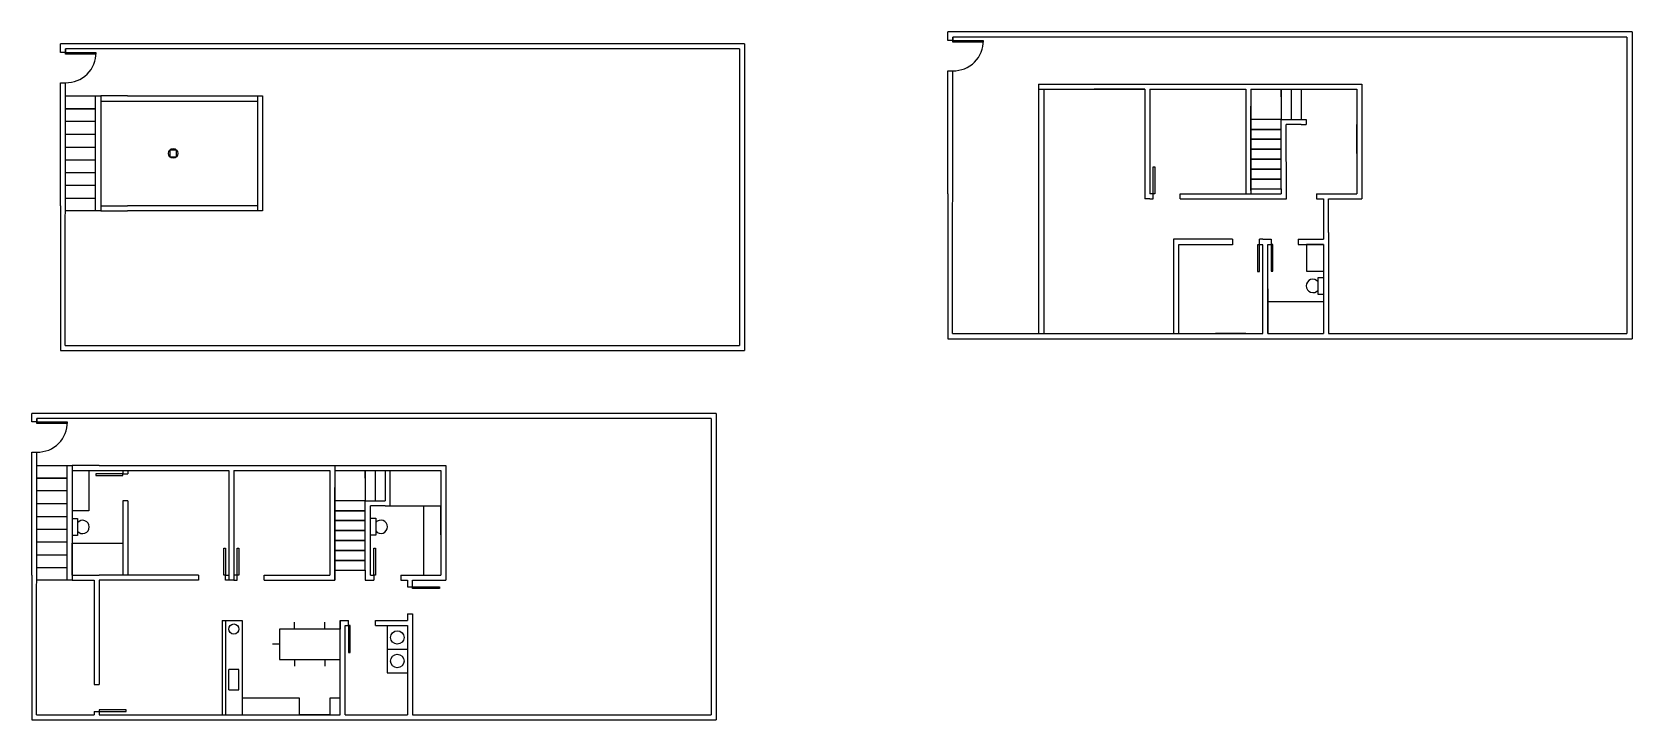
# Model space of a CAD drawing. Header units: millimetres. Extents: x 2624.2 to 2671.6, y 1689.8 to 1710.2.
import ezdxf

# ---------------------------------------------------------------- set-up
doc = ezdxf.new("R2010")
doc.units = ezdxf.units.MM

msp = doc.modelspace()

# ---------------------------------------------------------------- linework, layer by layer
for p, q in [((2625.003, 1709.637), (2625.003, 1709.887)), ((2645.303, 1709.887), (2625.003, 1709.887)), ((2645.303, 1709.887), (2645.303, 1700.785)), ((2651.336, 1709.992), (2651.336, 1710.242)), ((2671.636, 1710.242), (2651.336, 1710.242)), ((2651.483, 1709.992), (2651.336, 1709.992)), ((2651.483, 1709.992), (2651.483, 1710.092)), ((2671.486, 1710.092), (2651.483, 1710.092)), ((2651.483, 1710.092), (2651.483, 1709.992)), ((2651.483, 1709.992), (2652.383, 1709.992)), ((2651.483, 1709.942), (2651.483, 1709.992)), ((2652.383, 1709.942), (2651.483, 1709.942)), ((2652.383, 1709.992), (2652.383, 1709.942)), ((2671.486, 1710.092), (2671.486, 1701.289)), ((2671.636, 1710.242), (2671.636, 1701.139)), ((2625.15, 1709.637), (2625.003, 1709.637)), ((2625.15, 1709.637), (2625.15, 1709.737)), ((2645.153, 1709.737), (2625.15, 1709.737)), ((2625.15, 1709.737), (2625.15, 1709.637)), ((2625.15, 1709.637), (2626.05, 1709.637)), ((2625.15, 1709.587), (2625.15, 1709.637)), ((2626.05, 1709.587), (2625.15, 1709.587)), ((2626.05, 1709.637), (2626.05, 1709.587)), ((2645.153, 1709.737), (2645.153, 1700.935)), ((2651.336, 1705.439), (2651.336, 1709.092)), ((2651.336, 1709.092), (2651.482, 1709.091)), ((2651.471, 1701.289), (2651.482, 1709.091)), ((2625.003, 1705.085), (2625.003, 1708.737)), ((2625.003, 1708.737), (2625.149, 1708.737)), ((2625.139, 1700.935), (2625.149, 1708.737)), ((2654.027, 1708.697), (2657.327, 1708.697)), ((2654.027, 1708.697), (2654.027, 1706.389)), ((2654.027, 1708.547), (2657.177, 1708.547)), ((2654.177, 1708.547), (2654.177, 1701.289)), ((2657.177, 1708.547), (2655.677, 1708.547)), ((2657.177, 1708.547), (2657.177, 1705.289)), ((2657.327, 1708.697), (2660.327, 1708.697)), ((2657.327, 1708.547), (2657.327, 1705.439)), ((2657.327, 1708.547), (2660.177, 1708.547)), ((2660.177, 1708.547), (2660.177, 1705.439)), ((2660.327, 1708.697), (2663.617, 1708.697)), ((2660.327, 1708.547), (2660.327, 1705.439)), ((2660.327, 1708.547), (2663.467, 1708.547)), ((2661.227, 1708.318), (2661.227, 1708.547)), ((2661.227, 1708.547), (2661.227, 1707.647)), ((2661.522, 1708.547), (2661.522, 1707.647)), ((2661.817, 1708.547), (2661.817, 1707.647)), ((2663.467, 1708.547), (2663.467, 1705.436)), ((2663.617, 1708.697), (2663.617, 1705.289)), ((2625.144, 1708.343), (2626.194, 1708.343)), ((2626.044, 1707.965), (2625.144, 1707.965)), ((2625.145, 1707.965), (2626.044, 1707.964)), ((2626.044, 1704.935), (2626.044, 1708.343)), ((2626.194, 1708.343), (2626.194, 1704.935)), ((2626.994, 1708.343), (2626.194, 1708.343)), ((2626.194, 1708.193), (2630.844, 1708.193)), ((2626.994, 1708.343), (2630.994, 1708.343)), ((2630.844, 1708.343), (2630.844, 1704.935)), ((2630.994, 1708.343), (2630.994, 1704.935)), ((2660.327, 1707.789), (2660.327, 1708.039)), ((2626.044, 1707.586), (2625.145, 1707.586)), ((2654.027, 1707.647), (2654.027, 1701.289)), ((2660.327, 1707.539), (2660.327, 1707.789)), ((2660.327, 1707.289), (2660.327, 1707.539)), ((2661.227, 1707.647), (2661.817, 1707.647)), ((2661.379, 1705.289), (2661.377, 1707.497)), ((2661.817, 1707.497), (2661.377, 1707.497)), ((2661.817, 1707.647), (2661.971, 1707.647)), ((2661.817, 1707.497), (2661.967, 1707.497)), ((2661.971, 1707.647), (2661.971, 1707.497)), ((2663.467, 1706.639), (2663.467, 1707.497)), ((2625.144, 1707.207), (2626.044, 1707.207)), ((2654.027, 1707.018), (2654.027, 1706.768)), ((2660.327, 1707.039), (2660.327, 1707.289)), ((2660.327, 1706.789), (2660.327, 1707.039)), ((2625.144, 1706.828), (2626.044, 1706.828)), ((2628.444, 1706.739), (2628.244, 1706.739)), ((2628.244, 1706.739), (2628.244, 1706.639)), ((2628.244, 1706.639), (2628.244, 1706.539)), ((2628.244, 1706.539), (2628.444, 1706.539)), ((2628.444, 1706.539), (2628.444, 1706.739)), ((2660.327, 1706.539), (2660.327, 1706.789)), ((2660.327, 1706.289), (2660.327, 1706.539)), ((2625.144, 1706.45), (2626.044, 1706.45)), ((2625.144, 1706.071), (2626.044, 1706.071)), ((2657.427, 1705.439), (2657.427, 1706.239)), ((2657.427, 1706.239), (2657.477, 1706.239)), ((2657.477, 1706.239), (2657.477, 1705.439)), ((2660.327, 1706.039), (2660.327, 1706.289)), ((2660.327, 1705.789), (2660.327, 1706.039)), ((2625.144, 1705.692), (2626.044, 1705.692)), ((2660.327, 1705.539), (2660.327, 1705.789)), ((2661.227, 1705.582), (2661.227, 1705.436)), ((2625.003, 1705.085), (2625.003, 1700.785)), ((2625.144, 1705.314), (2626.044, 1705.314)), ((2626.194, 1705.085), (2626.844, 1705.085)), ((2626.844, 1705.085), (2626.994, 1705.085)), ((2630.844, 1705.085), (2626.994, 1705.085)), ((2651.336, 1705.439), (2651.336, 1701.139)), ((2657.327, 1705.289), (2657.177, 1705.289)), ((2657.427, 1705.439), (2657.327, 1705.439)), ((2657.327, 1705.289), (2657.427, 1705.289)), ((2657.427, 1705.289), (2657.427, 1705.439)), ((2657.477, 1705.439), (2657.427, 1705.439)), ((2658.227, 1705.289), (2658.227, 1705.439)), ((2658.227, 1705.439), (2660.177, 1705.439)), ((2658.227, 1705.289), (2660.327, 1705.289)), ((2660.177, 1705.439), (2661.227, 1705.436)), ((2660.327, 1705.289), (2661.379, 1705.289)), ((2662.277, 1705.436), (2662.277, 1705.289)), ((2662.277, 1705.436), (2662.967, 1705.436)), ((2662.277, 1705.289), (2662.477, 1705.289)), ((2662.277, 1705.289), (2662.477, 1705.289)), ((2662.427, 1705.289), (2662.427, 1705.289)), ((2662.477, 1705.289), (2662.477, 1704.289)), ((2662.627, 1705.289), (2663.617, 1705.289)), ((2662.627, 1704.289), (2662.627, 1705.289)), ((2662.967, 1705.436), (2663.467, 1705.436)), ((2626.044, 1704.935), (2625.144, 1704.936)), ((2626.194, 1704.935), (2626.044, 1704.935)), ((2626.194, 1704.935), (2626.844, 1704.935)), ((2626.844, 1704.935), (2626.994, 1704.935)), ((2630.994, 1704.935), (2626.994, 1704.935)), ((2658.027, 1704.089), (2658.027, 1701.289)), ((2659.777, 1704.089), (2658.027, 1704.089)), ((2659.777, 1704.089), (2659.777, 1703.929)), ((2660.677, 1704.089), (2660.577, 1704.089)), ((2660.577, 1703.929), (2660.577, 1704.089)), ((2660.677, 1704.089), (2660.927, 1704.089)), ((2660.927, 1704.089), (2660.927, 1703.939)), ((2661.727, 1704.089), (2662.477, 1704.089)), ((2661.727, 1704.089), (2661.727, 1703.939)), ((2662.477, 1704.289), (2662.477, 1704.089)), ((2662.627, 1704.289), (2662.627, 1704.089)), ((2662.627, 1704.089), (2662.627, 1701.289)), ((2658.177, 1703.929), (2658.177, 1701.289)), ((2659.777, 1703.929), (2658.177, 1703.929)), ((2660.527, 1703.929), (2660.527, 1703.129)), ((2660.577, 1703.929), (2660.527, 1703.929)), ((2660.677, 1703.929), (2660.577, 1703.929)), ((2660.577, 1703.129), (2660.577, 1703.929)), ((2660.677, 1701.289), (2660.677, 1703.929)), ((2660.827, 1701.289), (2660.827, 1703.939)), ((2660.827, 1703.939), (2660.927, 1703.939)), ((2660.827, 1702.614), (2660.827, 1703.939)), ((2660.927, 1703.939), (2660.927, 1703.139)), ((2660.977, 1703.939), (2660.927, 1703.939)), ((2660.977, 1703.139), (2660.977, 1703.939)), ((2661.727, 1703.939), (2662.477, 1703.939)), ((2662.477, 1703.939), (2661.977, 1703.939)), ((2661.977, 1703.939), (2661.977, 1703.139)), ((2662.477, 1703.939), (2662.477, 1701.289)), ((2660.927, 1703.139), (2660.977, 1703.139)), ((2661.977, 1703.139), (2662.477, 1703.139)), ((2660.527, 1703.129), (2660.577, 1703.129)), ((2662.319, 1702.454), (2662.319, 1702.954)), ((2662.319, 1702.954), (2662.477, 1702.954)), ((2660.827, 1702.614), (2660.827, 1701.289)), ((2660.827, 1702.239), (2662.477, 1702.239)), ((2662.477, 1702.454), (2662.319, 1702.454)), ((2651.471, 1701.289), (2653.327, 1701.289)), ((2653.327, 1701.289), (2660.477, 1701.289)), ((2657.477, 1701.289), (2660.477, 1701.289)), ((2660.177, 1701.289), (2659.277, 1701.289)), ((2660.477, 1701.289), (2660.677, 1701.289)), ((2660.827, 1701.289), (2662.477, 1701.289)), ((2662.627, 1701.289), (2671.486, 1701.289)), ((2625.003, 1700.785), (2645.303, 1700.785)), ((2625.139, 1700.935), (2645.153, 1700.935)), ((2651.336, 1701.139), (2671.636, 1701.139)), ((2624.155, 1698.673), (2624.155, 1698.923)), ((2644.455, 1698.923), (2624.155, 1698.923)), ((2644.455, 1698.923), (2644.455, 1689.821)), ((2624.302, 1698.673), (2624.155, 1698.673)), ((2624.302, 1698.673), (2624.302, 1698.773)), ((2644.305, 1698.773), (2624.302, 1698.773)), ((2624.302, 1698.773), (2624.302, 1698.673)), ((2624.302, 1698.673), (2625.202, 1698.673)), ((2624.302, 1698.623), (2624.302, 1698.673)), ((2625.202, 1698.623), (2624.302, 1698.623)), ((2625.202, 1698.673), (2625.202, 1698.623)), ((2644.305, 1698.773), (2644.305, 1689.971)), ((2624.155, 1694.121), (2624.155, 1697.773)), ((2624.155, 1697.773), (2624.301, 1697.773)), ((2624.291, 1689.971), (2624.301, 1697.773)), ((2624.296, 1697.379), (2625.346, 1697.379)), ((2625.196, 1697.001), (2624.296, 1697.001)), ((2624.297, 1697.001), (2625.196, 1697)), ((2625.196, 1693.971), (2625.196, 1697.379)), ((2625.346, 1697.379), (2625.346, 1693.971)), ((2626.146, 1697.379), (2625.346, 1697.379)), ((2625.346, 1697.229), (2629.996, 1697.229)), ((2625.346, 1697.229), (2625.846, 1697.229)), ((2625.846, 1697.229), (2625.846, 1696.029)), ((2626.846, 1697.129), (2626.046, 1697.129)), ((2626.046, 1697.129), (2626.046, 1697.079)), ((2626.046, 1697.079), (2626.846, 1697.079)), ((2626.146, 1697.379), (2630.146, 1697.379)), ((2626.846, 1697.229), (2626.846, 1697.129)), ((2626.846, 1697.229), (2626.846, 1697.129)), ((2626.846, 1697.129), (2626.996, 1697.129)), ((2626.846, 1697.079), (2626.846, 1697.129)), ((2626.996, 1697.229), (2626.996, 1697.129)), ((2629.996, 1697.229), (2629.996, 1693.971)), ((2630.146, 1697.379), (2633.146, 1697.379)), ((2630.146, 1697.229), (2630.146, 1693.971)), ((2630.146, 1697.229), (2632.996, 1697.229)), ((2632.996, 1697.229), (2632.996, 1694.121)), ((2633.146, 1697.379), (2633.146, 1693.971)), ((2633.146, 1697.379), (2636.436, 1697.379)), ((2633.146, 1697.229), (2636.286, 1697.229)), ((2634.046, 1697), (2634.046, 1697.229)), ((2634.046, 1697.229), (2634.046, 1696.329)), ((2634.341, 1697.229), (2634.341, 1696.329)), ((2634.636, 1697.229), (2634.636, 1696.329)), ((2634.786, 1696.179), (2634.786, 1697.229)), ((2636.286, 1697.229), (2636.286, 1694.118)), ((2636.436, 1697.379), (2636.436, 1693.971)), ((2625.196, 1696.622), (2624.297, 1696.622)), ((2633.146, 1696.471), (2633.146, 1696.721)), ((2624.296, 1696.243), (2625.196, 1696.243)), ((2625.846, 1696.029), (2625.346, 1696.029)), ((2625.346, 1696.029), (2625.346, 1695.829)), ((2625.346, 1696.029), (2625.346, 1695.071)), ((2626.996, 1696.329), (2626.846, 1696.329)), ((2626.846, 1696.329), (2626.846, 1694.121)), ((2626.846, 1696.329), (2626.846, 1695.071)), ((2626.846, 1696.329), (2626.846, 1696.129)), ((2626.996, 1696.329), (2626.996, 1694.121)), ((2633.146, 1696.221), (2633.146, 1696.471)), ((2633.146, 1695.971), (2633.146, 1696.221)), ((2634.046, 1696.329), (2634.636, 1696.329)), ((2634.196, 1694.118), (2634.196, 1696.179)), ((2634.636, 1696.179), (2634.196, 1696.179)), ((2634.636, 1696.179), (2634.786, 1696.179)), ((2634.786, 1696.179), (2636.286, 1696.179)), ((2635.786, 1694.118), (2635.786, 1696.179)), ((2636.286, 1695.321), (2636.286, 1696.179)), ((2624.296, 1695.864), (2625.196, 1695.864)), ((2625.346, 1695.8), (2625.504, 1695.8)), ((2625.504, 1695.8), (2625.504, 1695.3)), ((2626.846, 1695.7), (2626.846, 1695.45)), ((2633.146, 1695.721), (2633.146, 1695.971)), ((2633.146, 1695.471), (2633.146, 1695.721)), ((2634.196, 1695.807), (2634.354, 1695.807)), ((2634.354, 1695.807), (2634.354, 1695.307)), ((2624.296, 1695.486), (2625.196, 1695.486)), ((2624.296, 1695.107), (2625.196, 1695.107)), ((2625.504, 1695.3), (2625.346, 1695.3)), ((2625.346, 1694.121), (2625.346, 1695.071)), ((2625.346, 1695.071), (2626.846, 1695.071)), ((2633.146, 1695.221), (2633.146, 1695.471)), ((2633.146, 1694.971), (2633.146, 1695.221)), ((2634.354, 1695.307), (2634.196, 1695.307)), ((2624.296, 1694.728), (2625.196, 1694.728)), ((2629.846, 1694.121), (2629.846, 1694.921)), ((2629.846, 1694.921), (2629.896, 1694.921)), ((2629.896, 1694.921), (2629.896, 1694.121)), ((2630.246, 1694.121), (2630.246, 1694.921)), ((2630.246, 1694.921), (2630.296, 1694.921)), ((2630.296, 1694.921), (2630.296, 1694.121)), ((2633.146, 1694.721), (2633.146, 1694.971)), ((2633.146, 1694.471), (2633.146, 1694.721)), ((2634.296, 1694.118), (2634.296, 1694.918)), ((2634.296, 1694.918), (2634.346, 1694.918)), ((2634.346, 1694.918), (2634.346, 1694.118)), ((2624.155, 1694.121), (2624.155, 1689.821)), ((2624.296, 1694.35), (2625.196, 1694.35)), ((2625.346, 1694.121), (2625.996, 1694.121)), ((2625.996, 1694.121), (2626.146, 1694.121)), ((2629.096, 1694.121), (2626.146, 1694.121)), ((2629.096, 1694.121), (2629.096, 1693.971)), ((2629.896, 1694.121), (2629.846, 1694.121)), ((2629.896, 1693.971), (2629.896, 1694.121)), ((2629.896, 1694.121), (2629.996, 1694.121)), ((2630.246, 1694.121), (2630.146, 1694.121)), ((2630.246, 1693.971), (2630.246, 1694.121)), ((2630.296, 1694.121), (2630.246, 1694.121)), ((2631.046, 1693.971), (2631.046, 1694.121)), ((2631.046, 1694.121), (2632.996, 1694.121)), ((2633.146, 1694.221), (2633.146, 1694.471)), ((2633.146, 1693.971), (2633.146, 1694.221)), ((2634.046, 1694.264), (2634.046, 1693.971)), ((2634.196, 1694.118), (2634.296, 1694.118)), ((2634.296, 1694.118), (2634.296, 1693.971)), ((2634.346, 1694.118), (2634.296, 1694.118)), ((2635.096, 1694.118), (2635.096, 1693.971)), ((2635.096, 1694.118), (2635.786, 1694.118)), ((2635.786, 1694.118), (2636.286, 1694.118)), ((2625.196, 1693.971), (2624.296, 1693.972)), ((2625.346, 1693.971), (2625.196, 1693.971)), ((2625.346, 1693.971), (2625.996, 1693.971)), ((2625.996, 1693.972), (2625.996, 1692.507)), ((2625.996, 1693.971), (2625.996, 1690.87)), ((2626.146, 1693.971), (2626.146, 1690.87)), ((2629.096, 1693.971), (2626.146, 1693.971)), ((2629.996, 1693.971), (2629.896, 1693.971)), ((2630.146, 1693.971), (2629.996, 1693.971)), ((2630.146, 1693.971), (2630.246, 1693.971)), ((2631.046, 1693.971), (2633.146, 1693.971)), ((2634.046, 1693.971), (2634.296, 1693.971)), ((2635.096, 1693.971), (2635.296, 1693.971)), ((2635.096, 1693.971), (2635.296, 1693.971)), ((2635.246, 1693.971), (2635.246, 1693.971)), ((2635.296, 1693.971), (2635.296, 1693.771)), ((2635.296, 1693.771), (2635.446, 1693.771)), ((2635.446, 1693.771), (2635.446, 1693.971)), ((2635.446, 1693.971), (2636.436, 1693.971)), ((2635.446, 1693.771), (2636.246, 1693.771)), ((2635.446, 1693.721), (2635.446, 1693.771)), ((2636.246, 1693.721), (2635.446, 1693.721)), ((2636.246, 1693.771), (2636.246, 1693.721)), ((2629.796, 1692.771), (2629.796, 1689.97)), ((2629.796, 1692.771), (2630.296, 1692.771)), ((2629.896, 1692.771), (2629.896, 1689.971)), ((2629.896, 1692.771), (2630.396, 1692.771)), ((2630.296, 1692.771), (2630.396, 1692.771)), ((2630.396, 1692.771), (2630.396, 1690.471)), ((2631.946, 1692.521), (2631.946, 1692.721)), ((2632.846, 1692.521), (2632.846, 1692.721)), ((2633.296, 1689.971), (2633.296, 1692.771)), ((2633.296, 1692.771), (2633.546, 1692.771)), ((2633.296, 1692.771), (2633.296, 1692.521)), ((2633.546, 1692.621), (2633.546, 1692.771)), ((2634.346, 1692.771), (2635.296, 1692.771)), ((2634.346, 1692.621), (2634.346, 1692.771)), ((2635.296, 1692.971), (2635.446, 1692.971)), ((2635.296, 1692.971), (2635.296, 1692.771)), ((2635.446, 1692.971), (2635.446, 1692.771)), ((2635.446, 1692.771), (2635.446, 1689.971)), ((2633.296, 1692.521), (2631.496, 1692.521)), ((2631.496, 1692.521), (2631.496, 1691.621)), ((2633.446, 1689.971), (2633.446, 1692.621)), ((2633.446, 1692.621), (2633.546, 1692.621)), ((2633.546, 1692.621), (2633.546, 1691.821)), ((2633.596, 1692.621), (2633.546, 1692.621)), ((2633.596, 1691.821), (2633.596, 1692.621)), ((2634.346, 1692.621), (2635.296, 1692.621)), ((2634.696, 1692.621), (2634.696, 1691.221)), ((2635.296, 1692.621), (2635.296, 1689.971)), ((2631.496, 1692.071), (2631.296, 1692.071)), ((2633.546, 1691.821), (2633.596, 1691.821)), ((2634.696, 1691.921), (2635.296, 1691.921)), ((2629.996, 1690.721), (2629.996, 1691.321)), ((2630.296, 1691.321), (2629.996, 1691.321)), ((2630.296, 1690.721), (2630.296, 1691.321)), ((2631.496, 1691.621), (2633.296, 1691.621)), ((2631.946, 1691.621), (2631.946, 1691.421)), ((2632.846, 1691.621), (2632.846, 1691.421)), ((2625.996, 1690.87), (2626.146, 1690.87)), ((2634.696, 1691.221), (2635.296, 1691.221)), ((2629.996, 1690.721), (2630.296, 1690.721)), ((2632.096, 1690.471), (2630.396, 1690.471)), ((2630.396, 1690.471), (2630.396, 1689.971)), ((2632.096, 1689.971), (2632.096, 1690.471)), ((2633.296, 1690.471), (2632.996, 1690.471)), ((2632.996, 1690.471), (2632.996, 1689.971)), ((2633.296, 1689.971), (2633.296, 1690.471)), ((2624.291, 1689.971), (2625.996, 1689.971)), ((2625.996, 1690.07), (2625.996, 1689.97)), ((2625.996, 1690.07), (2626.146, 1690.07)), ((2626.146, 1690.12), (2626.146, 1689.97)), ((2626.946, 1690.12), (2626.146, 1690.12)), ((2626.146, 1690.07), (2626.946, 1690.07)), ((2626.146, 1689.971), (2633.296, 1689.971)), ((2626.946, 1690.07), (2626.946, 1690.12)), ((2630.296, 1689.971), (2633.296, 1689.971)), ((2632.996, 1689.971), (2632.096, 1689.971)), ((2633.446, 1689.971), (2635.296, 1689.971)), ((2635.446, 1689.971), (2644.305, 1689.971)), ((2624.155, 1689.821), (2644.455, 1689.821))]:
    msp.add_line(p, q)
for points in [[(2661.227, 1707.647), (2660.327, 1707.647), (2660.327, 1707.352), (2661.227, 1707.352)], [(2661.227, 1707.352), (2660.327, 1707.352), (2660.327, 1707.057), (2661.227, 1707.057)], [(2661.227, 1707.057), (2660.327, 1707.057), (2660.327, 1706.762), (2661.227, 1706.762)], [(2661.227, 1706.762), (2660.327, 1706.762), (2660.327, 1706.467), (2661.227, 1706.467)], [(2661.227, 1706.467), (2660.327, 1706.467), (2660.327, 1706.172), (2661.227, 1706.172)], [(2661.227, 1706.172), (2660.327, 1706.172), (2660.327, 1705.877), (2661.227, 1705.877)], [(2661.227, 1705.877), (2660.327, 1705.877), (2660.327, 1705.582), (2661.227, 1705.582)], [(2634.046, 1696.329), (2633.146, 1696.329), (2633.146, 1696.034), (2634.046, 1696.034)], [(2634.046, 1696.034), (2633.146, 1696.034), (2633.146, 1695.739), (2634.046, 1695.739)], [(2634.046, 1695.739), (2633.146, 1695.739), (2633.146, 1695.444), (2634.046, 1695.444)], [(2634.046, 1695.444), (2633.146, 1695.444), (2633.146, 1695.149), (2634.046, 1695.149)], [(2634.046, 1695.149), (2633.146, 1695.149), (2633.146, 1694.854), (2634.046, 1694.854)], [(2634.046, 1694.854), (2633.146, 1694.854), (2633.146, 1694.559), (2634.046, 1694.559)], [(2634.046, 1694.559), (2633.146, 1694.559), (2633.146, 1694.264), (2634.046, 1694.264)]]:
    msp.add_lwpolyline(points, close=True)
for centre, radius in [((2628.344, 1706.639), 0.141), ((2630.146, 1692.521), 0.15), ((2634.996, 1692.271), 0.2), ((2634.996, 1691.571), 0.2)]:
    msp.add_circle(centre, radius)
for centre, radius, start, end in [((2651.508, 1709.967), 0.876, 268.3013, 1.6362), ((2625.175, 1709.612), 0.876, 268.3013, 1.6362), ((2662.166, 1702.704), 0.198, 39.2759, 320.7241), ((2624.327, 1698.648), 0.876, 268.3013, 1.6362), ((2625.658, 1695.55), 0.198, 219.2759, 140.7241), ((2634.508, 1695.556), 0.198, 219.2759, 140.7241)]:
    msp.add_arc(centre, radius, start, end)

doc.saveas('drawing.dxf')
